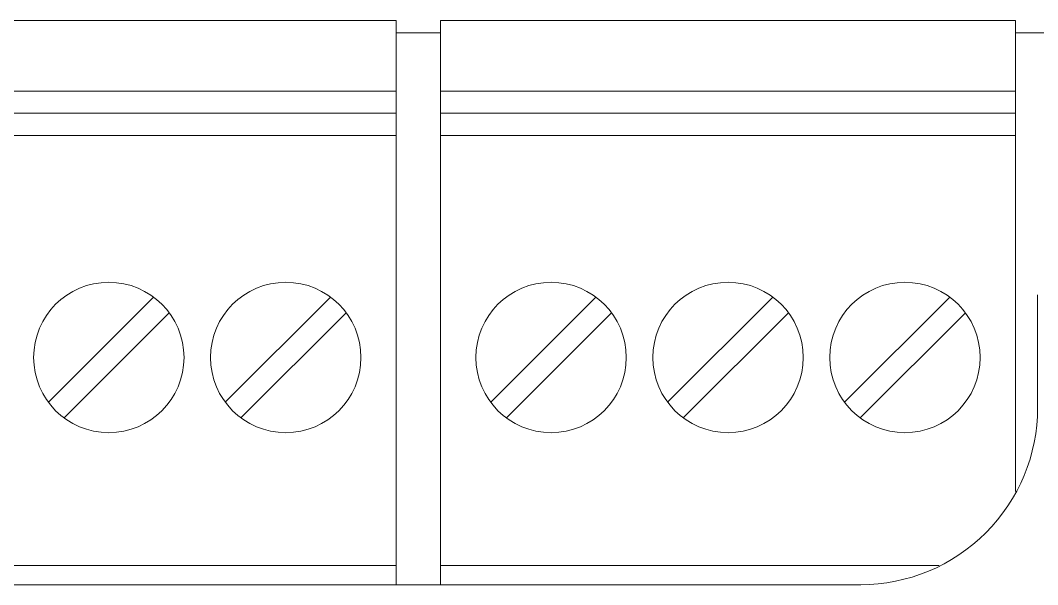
# Model space of a CAD drawing. Header units: millimetres. Extents: x 0 to 420, y 0 to 297.
# Drawn here: x 142.62 to 165.62, y 207.82 to 220.57 of the extents above; entities that cross this region are included whole.
import ezdxf

# ---------------------------------------------------------------- set-up
doc = ezdxf.new("R2010")
doc.units = ezdxf.units.MM
doc.layers.add('eProC - L2', color=41, linetype='Continuous', lineweight=20)

msp = doc.modelspace()

# ---------------------------------------------------------------- linework, layer by layer
at = {"layer": 'eProC - L2', "linetype": 'Continuous'}
for p, q in [((94.124, 220.57), (151.124, 220.57)), ((151.124, 207.815), (151.124, 220.57)), ((152.124, 207.815), (152.124, 220.57)), ((152.124, 220.57), (165.124, 220.57)), ((165.124, 209.919), (165.124, 220.57)), ((151.124, 220.291), (152.124, 220.291)), ((165.124, 220.291), (166.624, 220.291)), ((94.124, 218.97), (151.124, 218.97)), ((152.124, 218.97), (165.124, 218.97)), ((94.124, 218.47), (151.124, 218.47)), ((152.124, 218.47), (165.124, 218.47)), ((94.124, 217.97), (151.124, 217.97)), ((152.124, 217.97), (165.124, 217.97)), ((165.624, 211.815), (165.624, 214.369)), ((145.636, 214.316), (143.258, 211.938)), ((149.636, 214.316), (147.258, 211.938)), ((155.636, 214.316), (153.258, 211.938)), ((159.636, 214.316), (157.258, 211.938)), ((163.636, 214.316), (161.258, 211.938)), ((143.612, 211.585), (145.99, 213.963)), ((147.612, 211.585), (149.99, 213.963)), ((153.612, 211.585), (155.99, 213.963)), ((157.612, 211.585), (159.99, 213.963)), ((161.612, 211.585), (163.99, 213.963)), ((95.849, 208.25), (151.124, 208.25)), ((152.124, 208.25), (163.399, 208.25)), ((158.333, 208.249), (156.753, 208.249)), ((97.624, 207.815), (161.624, 207.815))]:
    msp.add_line(p, q, dxfattribs=at)
for centre in [(144.624, 212.95), (148.624, 212.95), (154.624, 212.95), (158.624, 212.95), (162.624, 212.95)]:
    msp.add_circle(centre, 1.7, dxfattribs=at)
msp.add_arc((161.624, 211.815), 4, 270, 0.0042, dxfattribs=at)

doc.saveas('drawing.dxf')
